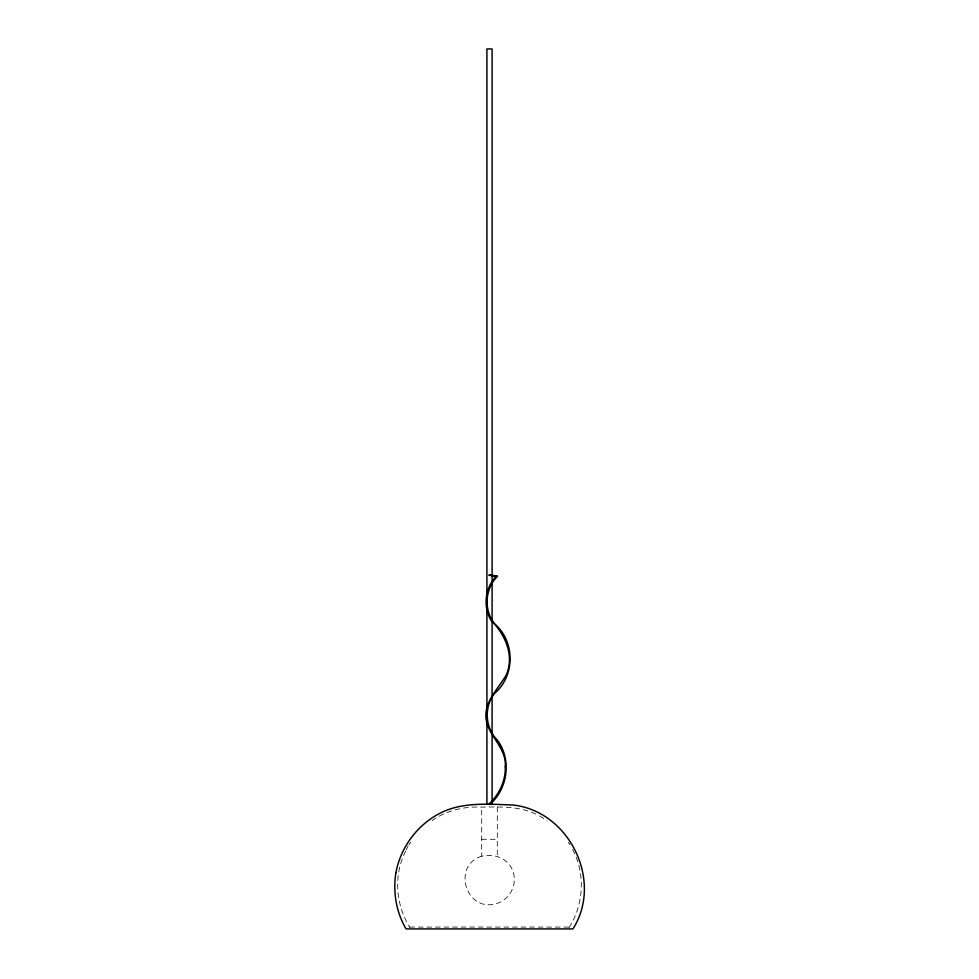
<?xml version="1.0" encoding="UTF-8"?>
<svg xmlns="http://www.w3.org/2000/svg" width="979" height="979" viewBox="0 0 979 979"><rect width="100%" height="100%" fill="white"/><g stroke="black" fill="none" stroke-linecap="round" stroke-linejoin="round"><path stroke-width="0.73" stroke-dasharray="4.89 3.67" d="M569.08 927.59C583.986 904.192 585.577 872.901 572.103 848.499M405.673 851.143C393.325 875.018 395.651 905.049 409.92 927.59M406.285 849.821L408.121 845.856M408.977 844.669L410.666 842.295M432.02 820.708C446.277 810.379 464.279 806.292 481.692 807.112C500.844 806.904 520.901 805.925 538.303 815.372M481.692 856.246C451.662 865.399 465.808 912.355 495.937 903.752C508.823 900.374 517.059 886.117 513.534 873.268C510.071 859.232 495.117 852.893 481.692 856.246L481.692 807.112M481.692 839.284L497.308 839.284M409.748 927.076L569.252 927.076M539.649 815.923L546.98 820.708M568.334 842.295L570.023 844.669M497.308 807.112L497.308 856.246"/><path stroke-width="1.47" d="M489.194 575.273L496.891 575.897M492.094 804.346L492.094 48.95L486.906 48.95L486.906 804.346M505.286 766.765C505.727 780.838 499.266 794.434 489.047 803.943L489.757 804.579C507.856 788.841 511.772 759.704 497.491 740.222C485.143 728.168 483.736 707.144 494.395 693.585C515.333 675.889 515.297 641.269 494.358 623.599C483.565 609.856 484.972 588.575 497.454 576.362L489.023 575.126L496.573 575.897C485.143 587.302 482.757 606.27 490.92 620.184C505.029 634.282 514.93 655.624 506.106 675.253C497.32 690.379 480.665 704.843 487.395 724.509C492.302 739.121 506.571 749.902 505.286 766.765M395.846 872.987C392.873 892.126 396.189 912.159 406.052 928.912L572.948 928.912C603.615 880.831 568.934 810.465 512.286 804.958C487.42 804.163 460.95 801.654 438.286 814.136C416.234 826.203 400.338 848.242 395.846 872.987"/></g></svg>
